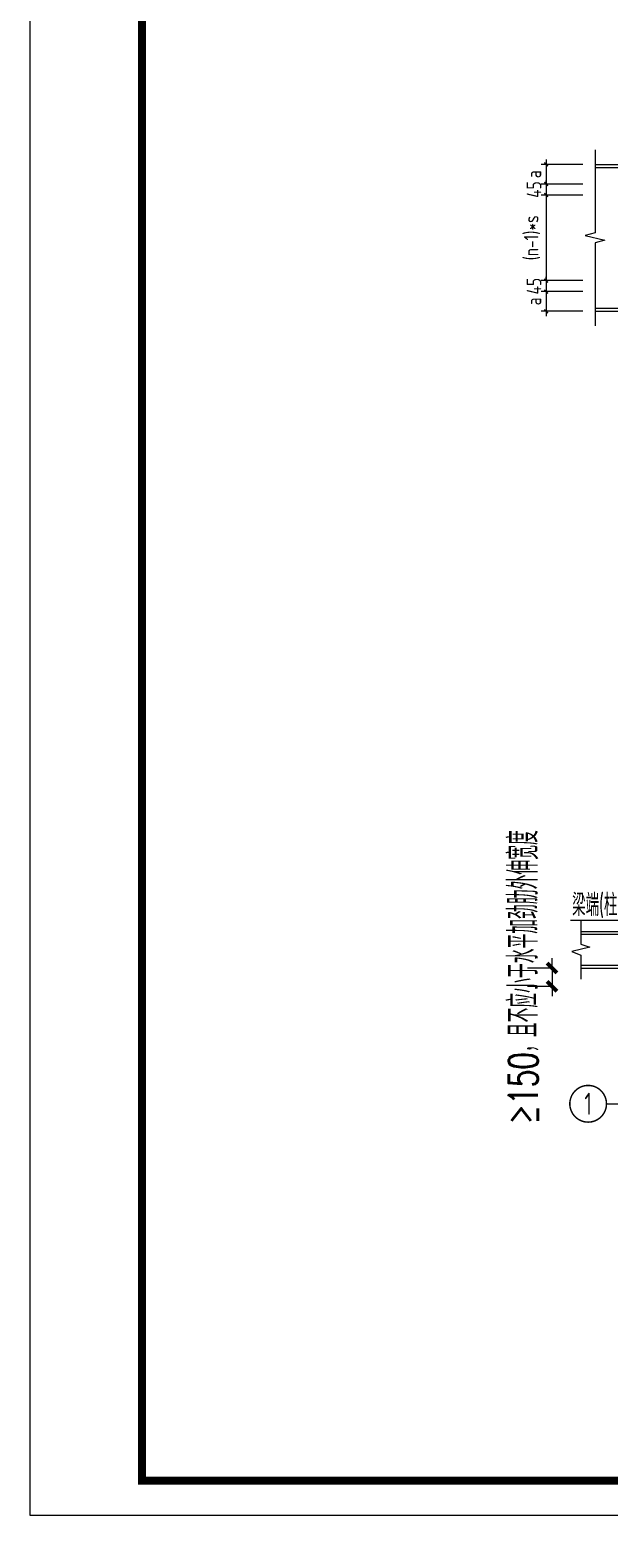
# Model space of a CAD drawing. Extents: x -89996 to 1006241, y -2176 to 440573.
# Drawn here: x 897449 to 909306, y 18824 to 49192 of the extents above; entities that cross this region are included whole.
import ezdxf
from ezdxf.enums import TextEntityAlignment as Align

# ---------------------------------------------------------------- set-up
doc = ezdxf.new("R2010")
doc.units = 0
doc.header["$LTSCALE"] = 1000
doc.header["$MEASUREMENT"] = 0
for name, color, linetype in [('2001', 4, 'Continuous'), ('2002', 2, 'Continuous'), ('DIM', 146, 'Continuous'), ('GL', 150, 'Continuous'), ('PUB_DIM', 3, 'Continuous'), ('PUB_TITLE', 4, 'Continuous'), ('TEXT', 7, 'Continuous'), ('THIN', 7, 'Continuous')]:
    doc.layers.add(name, color=color, linetype=linetype)
doc.styles.add('_TCH_DIM_T3', font='SIMPLEX', dxfattribs={"width": 0.705882, "bigfont": 'GBCBIG'})
doc.styles.add('TSSD_Dimension', font='Tssdeng.shx', dxfattribs={"width": 0.8, "bigfont": 'hztxt.shx'})
doc.styles.add('TSSD_Num', font='Tssdeng.shx', dxfattribs={"width": 0.7, "bigfont": 'hztxt.shx'})
doc.dimstyles.new('TCH-200-5', dxfattribs={"dimtxt": 595, "dimasz": 200, "dimexe": 500, "dimexo": 600, "dimgap": 252.5, "dimtad": 1, "dimdec": 0, "dimlfac": 0.2, "dimzin": 0, "dimdsep": 46, "dimtxsty": '_TCH_DIM_T3', "dimblk": 'ARCHTICK', "dimcen": 0.09, "dimclrd": 124, "dimclre": 124, "dimclrt": 7, "dimazin": 2, "dimtfac": 1, "dimtdec": 0, "dimtix": 1, "dimtmove": 2, "dimatfit": 3, "dimfxl": 0, "dimtolj": 1, "dimtzin": 0, "dimarcsym": 0})
doc.dimstyles.new('TSSD_20_100', dxfattribs={"dimtxt": 300, "dimasz": 75, "dimexe": 100, "dimexo": 250, "dimgap": 100, "dimtad": 1, "dimdec": 0, "dimlfac": 0.2, "dimzin": 0, "dimdsep": 46, "dimtxsty": 'TSSD_Dimension', "dimblk": 'ARCHTICK', "dimcen": 0, "dimdle": 100, "dimclrt": 7, "dimadec": 0, "dimazin": 0, "dimtfac": 1, "dimtdec": 0, "dimtix": 1, "dimtmove": 2, "dimatfit": 3, "dimfxl": 0, "dimtolj": 1, "dimtzin": 0, "dimarcsym": 0})

# ---------------------------------------------------------------- blocks, each defined once
blk = doc.blocks.new('_ArchTick')
at = {"color": 0, "linetype": 'ByBlock', "const_width": 0.4}
blk.add_lwpolyline([(-0.5, -0.5), (0.5, 0.5)], dxfattribs=at)
blk = doc.blocks.new('*D1015')
at = {"layer": 'Defpoints', "color": 0, "ltscale": 1000, "transparency": 16777216}
for p in [(909014, 46438), (908014, 46038), (909014, 46038)]:
    blk.add_point(p, dxfattribs=at)
at = {"layer": 'DIM', "color": 0, "lineweight": -2, "ltscale": 1000, "transparency": 16777216}
for p, q in [((908014, 46538), (908014, 45938)), ((908764, 46438), (907914, 46438)), ((908764, 46038), (907914, 46038))]:
    blk.add_line(p, q, dxfattribs=at)
at = {"layer": 'DIM', "color": 0, "lineweight": -2, "ltscale": 1000, "transparency": 16777216, "xscale": 75, "yscale": 75, "zscale": 75}
for p, rotation in [((908014, 46438), 90), ((908014, 46038), 270)]:
    blk.add_blockref('_ArchTick', p, dxfattribs=dict(at, rotation=rotation))
at = {"layer": 'DIM', "color": 7, "ltscale": 1000, "transparency": 16777216, "insert": (907764, 46238), "char_height": 300, "attachment_point": 5, "rotation": 90, "style": 'TSSD_Dimension'}
blk.add_mtext('\\A1;a', dxfattribs=at)
blk = doc.blocks.new('*D1016')
at = {"layer": 'Defpoints', "color": 0, "ltscale": 1000, "transparency": 16777216}
for p in [(909014, 46038), (908014, 45813), (909014, 45813)]:
    blk.add_point(p, dxfattribs=at)
at = {"layer": 'DIM', "color": 0, "lineweight": -2, "ltscale": 1000, "transparency": 16777216}
for p, q in [((908764, 46038), (907914, 46038)), ((908014, 46038), (908014, 46113)), ((908014, 46038), (908014, 45813)), ((908764, 45813), (907914, 45813)), ((908014, 45813), (908014, 45738))]:
    blk.add_line(p, q, dxfattribs=at)
at = {"layer": 'DIM', "color": 0, "lineweight": -2, "ltscale": 1000, "transparency": 16777216, "xscale": 75, "yscale": 75, "zscale": 75}
for p, rotation in [((908014, 46038), 270), ((908014, 45813), 90)]:
    blk.add_blockref('_ArchTick', p, dxfattribs=dict(at, rotation=rotation))
at = {"layer": 'DIM', "color": 7, "ltscale": 1000, "transparency": 16777216, "insert": (907764, 45925), "char_height": 300, "attachment_point": 5, "rotation": 90, "style": 'TSSD_Dimension'}
blk.add_mtext('\\A1;45', dxfattribs=at)
blk = doc.blocks.new('*D1017')
at = {"layer": 'Defpoints', "color": 0, "ltscale": 1000, "transparency": 16777216}
for p in [(909014, 45813), (908014, 44063), (909014, 44063)]:
    blk.add_point(p, dxfattribs=at)
at = {"layer": 'DIM', "color": 0, "lineweight": -2, "ltscale": 1000, "transparency": 16777216}
for p, q in [((908014, 45913), (908014, 43963)), ((908764, 45813), (907914, 45813)), ((908764, 44063), (907914, 44063))]:
    blk.add_line(p, q, dxfattribs=at)
at = {"layer": 'DIM', "color": 0, "lineweight": -2, "ltscale": 1000, "transparency": 16777216, "xscale": 75, "yscale": 75, "zscale": 75}
for p, rotation in [((908014, 45813), 90), ((908014, 44063), 270)]:
    blk.add_blockref('_ArchTick', p, dxfattribs=dict(at, rotation=rotation))
at = {"layer": 'DIM', "color": 7, "ltscale": 1000, "transparency": 16777216, "insert": (907723, 44938), "char_height": 300, "attachment_point": 5, "rotation": 90, "style": 'TSSD_Dimension'}
blk.add_mtext('\\A1;(n-1)*s', dxfattribs=at)
blk = doc.blocks.new('*D1018')
at = {"layer": 'Defpoints', "color": 0, "ltscale": 1000, "transparency": 16777216}
for p in [(909014, 44063), (908014, 43838), (909014, 43838)]:
    blk.add_point(p, dxfattribs=at)
at = {"layer": 'DIM', "color": 0, "lineweight": -2, "ltscale": 1000, "transparency": 16777216}
for p, q in [((908764, 44063), (907914, 44063)), ((908014, 44063), (908014, 44138)), ((908014, 44063), (908014, 43838)), ((908764, 43838), (907914, 43838)), ((908014, 43838), (908014, 43763))]:
    blk.add_line(p, q, dxfattribs=at)
at = {"layer": 'DIM', "color": 0, "lineweight": -2, "ltscale": 1000, "transparency": 16777216, "xscale": 75, "yscale": 75, "zscale": 75}
for p, rotation in [((908014, 44063), 270), ((908014, 43838), 90)]:
    blk.add_blockref('_ArchTick', p, dxfattribs=dict(at, rotation=rotation))
at = {"layer": 'DIM', "color": 7, "ltscale": 1000, "transparency": 16777216, "insert": (907764, 43950), "char_height": 300, "attachment_point": 5, "rotation": 90, "style": 'TSSD_Dimension'}
blk.add_mtext('\\A1;45', dxfattribs=at)
blk = doc.blocks.new('*D1019')
at = {"layer": 'Defpoints', "color": 0, "ltscale": 1000, "transparency": 16777216}
for p in [(909014, 43838), (908014, 43438), (909014, 43438)]:
    blk.add_point(p, dxfattribs=at)
at = {"layer": 'DIM', "color": 0, "lineweight": -2, "ltscale": 1000, "transparency": 16777216}
for p, q in [((908764, 43838), (907914, 43838)), ((908014, 43938), (908014, 43338)), ((908764, 43438), (907914, 43438))]:
    blk.add_line(p, q, dxfattribs=at)
at = {"layer": 'DIM', "color": 0, "lineweight": -2, "ltscale": 1000, "transparency": 16777216, "xscale": 75, "yscale": 75, "zscale": 75}
for p, rotation in [((908014, 43838), 90), ((908014, 43438), 270)]:
    blk.add_blockref('_ArchTick', p, dxfattribs=dict(at, rotation=rotation))
at = {"layer": 'DIM', "color": 7, "ltscale": 1000, "transparency": 16777216, "insert": (907764, 43638), "char_height": 300, "attachment_point": 5, "rotation": 90, "style": 'TSSD_Dimension'}
blk.add_mtext('\\A1;a', dxfattribs=at)
blk = doc.blocks.new('*D2603')
at = {"color": 124, "linetype": 'ByBlock', "lineweight": -2, "transparency": 16777216}
for p, q in [((908135, 30011), (908135, 30211)), ((908123, 30011), (907635, 30011)), ((908135, 30011), (908135, 29636)), ((908123, 29636), (907635, 29636)), ((908135, 29636), (908135, 29436))]:
    blk.add_line(p, q, dxfattribs=at)
at = {"layer": 'Defpoints', "color": 0, "linetype": 'ByBlock', "transparency": 16777216}
for p in [(908723, 30011), (908135, 29636), (908723, 29636)]:
    blk.add_point(p, dxfattribs=at)
at = {"color": 124, "linetype": 'ByBlock', "lineweight": -2, "transparency": 16777216, "xscale": 200, "yscale": 200, "zscale": 200}
for p, rotation in [((908135, 30011), 270), ((908135, 29636), 90)]:
    blk.add_blockref('_ArchTick', p, dxfattribs=dict(at, rotation=rotation))
at = {"color": 7, "linetype": 'ByBlock', "transparency": 16777216, "insert": (907555, 29823), "char_height": 595, "attachment_point": 5, "rotation": 90, "style": '_TCH_DIM_T3'}
blk.add_mtext('\\A1;≥150，且不应小于水平加劲肋外伸宽度', dxfattribs=at)
blk = doc.blocks.new('ts_idx1')
at = {"color": 0, "linetype": 'ByBlock', "lineweight": -2, "const_width": 0.04}
blk.add_lwpolyline([(-0.5, 0, 1), (0.5, 0, 1)], format="xyb", close=True, dxfattribs=at)
at = {"color": 0, "linetype": 'ByBlock', "lineweight": -2, "style": 'TSSD_Num', "width": 0.7}
blk.add_attdef('A', text='', height=0.6, dxfattribs=at).set_placement((0, 0), align=Align.MIDDLE_CENTER)

msp = doc.modelspace()

# ---------------------------------------------------------------- linework, layer by layer
at = {"layer": '2001'}
for p, q in [((908722.82, 30760.7), (910072.82, 30760.7)), ((908722.82, 30700.7), (910072.82, 30700.7)), ((908722.82, 30070.7), (910072.82, 30070.7)), ((908722.82, 30010.7), (910072.82, 30010.7))]:
    msp.add_line(p, q, dxfattribs=at)
at = {"layer": '2002', "color": 7}
for p, q in [((909922.82, 30985.7), (908512.82, 30985.7)), ((909247.82, 27235.7), (912772.82, 27235.7))]:
    msp.add_line(p, q, dxfattribs=at)
at = {"layer": 'GL'}
for p, q in [((909013.61, 46437.71), (911601.55, 46437.71)), ((909013.61, 46377.71), (911713.61, 46377.71)), ((909013.61, 43497.71), (911601.55, 43497.71)), ((909013.61, 43437.71), (911713.61, 43437.71))]:
    msp.add_line(p, q, dxfattribs=at)
at = {"layer": 'PUB_DIM'}
for points in [[(909013.61, 46737.71), (909013.61, 45037.71), (908813.61, 44987.71), (909213.61, 44887.71), (909013.61, 44837.71), (909013.61, 43137.71)], [(908722.82, 30985.7), (908722.82, 30760.7), (908722.82, 30496.7), (908910.32, 30436.7), (908535.79, 30347.97), (908722.82, 30274.7), (908722.82, 30010.7), (908722.82, 29785.7)]]:
    msp.add_lwpolyline(points, dxfattribs=at)
at = {"layer": 'PUB_TITLE'}
msp.add_lwpolyline([(897449.45, 18823.61), (986549.45, 18823.61), (986549.45, 81823.61), (897449.45, 81823.61)], close=True, dxfattribs=at)
at = {"layer": 'PUB_TITLE', "const_width": 159.09}
msp.add_lwpolyline([(899747.43, 19530.68), (899747.43, 80409.47), (985135.31, 80409.47), (985135.31, 19530.68)], close=True, dxfattribs=at)

# ---------------------------------------------------------------- block references
at = {"layer": 'THIN'}
ref = msp.add_blockref('ts_idx1', (908872.82, 27235.7), dxfattribs=dict(at, xscale=749.9999850000006, yscale=749.9999850000006, zscale=749.9999850000006))
ref.add_attrib('1', '1', dxfattribs={"height": 450, "style": 'TSSD_Num', "width": 0.7}).set_placement((908872.82, 27235.7), align=Align.MIDDLE_CENTER)

# ---------------------------------------------------------------- texts
at = {"layer": 'TEXT', "ltscale": 1000, "style": 'TSSD_Dimension', "width": 0.589439}
msp.add_text('梁端(柱边)位置', height=450, dxfattribs=at).set_placement((908544.32, 31076.75), (910400.57, 31076.75), align=Align.FIT)

# ---------------------------------------------------------------- dimensions: what is measured, and where the dimension line sits
at = {"linetype": 'ByBlock'}
dim = msp.add_linear_dim(base=(908134.54, 29635.7), p1=(908722.82, 30010.7), p2=(908722.82, 29635.7), angle=90, text='≥150，且不应小于水平加劲肋外伸宽度', dimstyle='TCH-200-5', dxfattribs=at)
dim.commit()
dim.dimension.update_dxf_attribs({"geometry": '*D2603', "text_midpoint": (907555, 29823.2)})
at = {"layer": 'DIM', "ltscale": 1000}
for base, p1, p2, text, picture, middle in [((908013.61, 46037.71), (909013.61, 46437.71), (909013.61, 46037.71), 'a', '*D1015', (907763.61, 46237.71)), ((908013.61, 44062.71), (909013.61, 45812.71), (909013.61, 44062.71), '(n-1)*s', '*D1017', (907723.22, 44937.71)), ((908013.61, 43437.71), (909013.61, 43837.71), (909013.61, 43437.71), 'a', '*D1019', (907763.61, 43637.71))]:
    dim = msp.add_linear_dim(base=base, p1=p1, p2=p2, angle=90, text=text, dimstyle='TSSD_20_100', dxfattribs=at)
    dim.commit()
    dim.dimension.update_dxf_attribs({"geometry": picture, "text_midpoint": middle})
for base, p1, p2, picture, middle in [((908013.61, 45812.71), (909013.61, 46037.71), (909013.61, 45812.71), '*D1016', (907763.61, 45925.21)), ((908013.61, 43837.71), (909013.61, 44062.71), (909013.61, 43837.71), '*D1018', (907763.61, 43950.21))]:
    dim = msp.add_linear_dim(base=base, p1=p1, p2=p2, angle=90, dimstyle='TSSD_20_100', dxfattribs=at)
    dim.commit()
    dim.dimension.update_dxf_attribs({"geometry": picture, "text_midpoint": middle})

doc.saveas('drawing.dxf')
